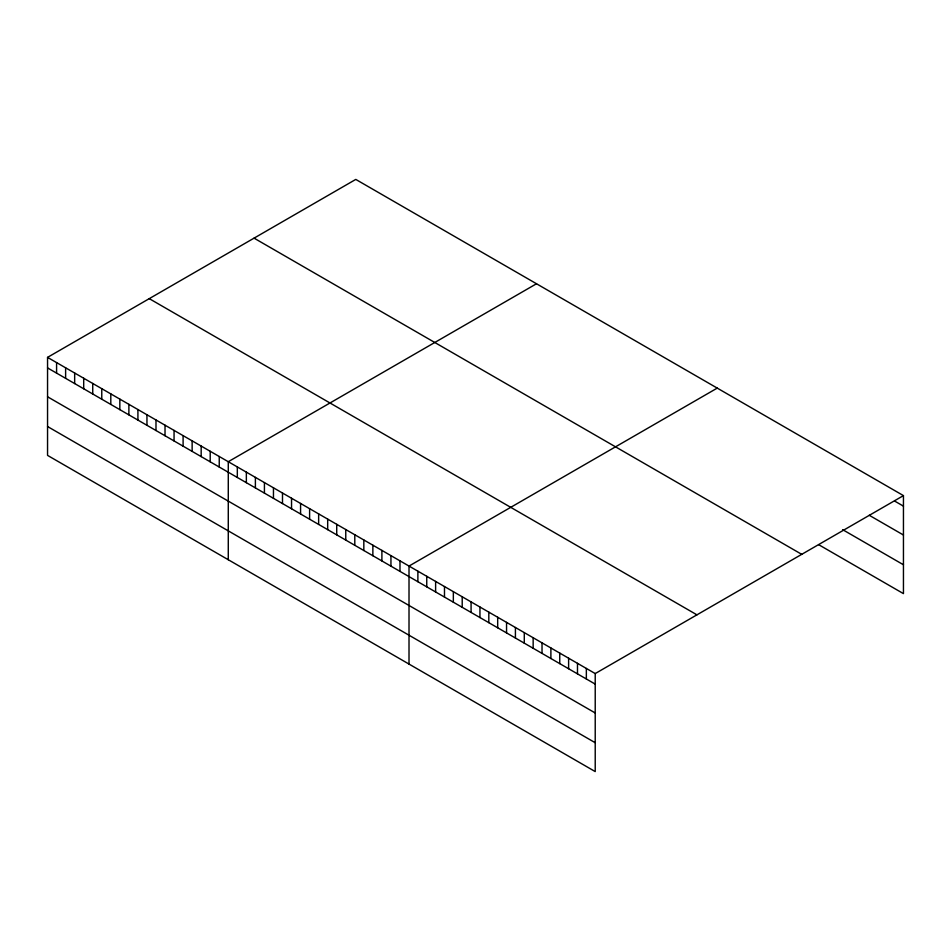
<?xml version="1.0" encoding="UTF-8"?>
<svg xmlns="http://www.w3.org/2000/svg" width="951" height="951" viewBox="0 0 951 951"><rect width="100%" height="100%" fill="white"/><g stroke="black" fill="none" stroke-linecap="round" stroke-linejoin="round"><path stroke-width="1.43" d="M47.55 357.374L595.219 673.57L595.219 771.582L47.55 455.386L47.55 357.374L355.781 179.418L903.45 495.614L903.45 593.626L818.585 544.626M536.507 283.755L228.276 461.71L228.276 559.735M717.244 388.103L409.013 566.059L409.013 664.083M595.219 673.57L903.45 495.614M894.582 501.034L903.45 506.146M869.25 515.276L903.45 535.021M842.645 529.659L903.45 564.763M254.06 238.142L801.729 554.338M149.271 298.65L696.94 614.845M47.55 367.906L595.219 684.102M47.55 396.781L595.219 712.977M47.55 426.524L595.219 742.719M586.351 668.446L586.351 678.978M577.483 663.322L577.483 673.867M568.615 658.211L568.615 668.743M559.747 653.087L559.747 663.632M550.891 647.964L550.891 658.508M542.022 642.852L542.022 653.385M533.154 637.729L533.154 648.273M524.286 632.605L524.286 643.149M515.418 627.494L515.418 638.026M506.55 622.37L506.55 632.914M497.682 617.258L497.682 627.791M488.814 612.135L488.814 622.667M479.946 607.011L479.946 617.556M471.078 601.9L471.078 612.432M462.21 596.776L462.21 607.309M453.342 591.653L453.342 602.197M444.486 586.541L444.486 597.073M435.617 581.418L435.617 591.95M426.749 576.294L426.749 586.838M417.881 571.182L417.881 581.715M399.979 560.84L399.979 571.385M390.944 555.622L390.944 566.166M381.898 550.403L381.898 560.947M372.863 545.196L372.863 555.729M363.829 539.978L363.829 550.51M354.794 534.759L354.794 545.292M345.76 529.541L345.76 540.073M336.725 524.322L336.725 534.854M327.679 519.103L327.679 529.648M318.644 513.885L318.644 524.429M309.61 508.666L309.61 519.21M300.575 503.448L300.575 513.992M291.541 498.241L291.541 508.773M282.495 493.022L282.495 503.555M273.46 487.804L273.46 498.336M264.426 482.585L264.426 493.117M255.391 477.366L255.391 487.911M246.357 472.148L246.357 482.692M237.322 466.929L237.322 477.473M219.241 456.504L219.241 467.036M210.207 451.285L210.207 461.817M201.172 446.067L201.172 456.599M192.138 440.848L192.138 451.38M183.103 435.629L183.103 446.162M174.057 430.411L174.057 440.955M165.022 425.192L165.022 435.736M155.988 419.973L155.988 430.518M146.953 414.755L146.953 425.299M137.919 409.548L137.919 420.08M128.884 404.33L128.884 414.862M119.838 399.111L119.838 409.643M110.803 393.892L110.803 404.425M101.769 388.674L101.769 399.218M92.734 383.455L92.734 393.999M83.7 378.236L83.7 388.781M74.665 373.018L74.665 383.562M65.619 367.811L65.619 378.343M56.584 362.593L56.584 373.125"/></g></svg>
